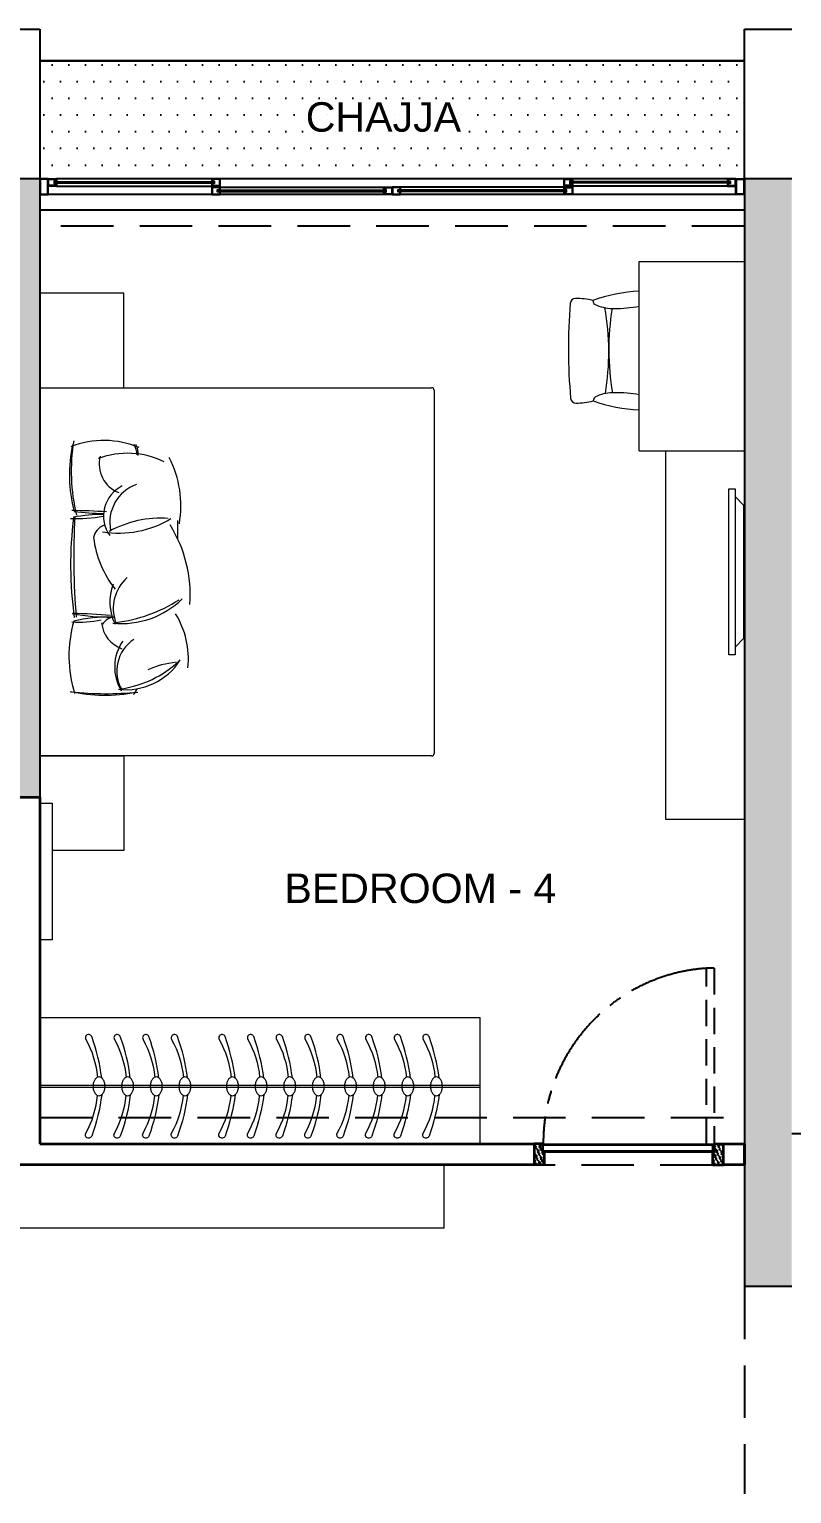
# Model space of a CAD drawing. Header units: millimetres. Extents: x -23425674 to -23407184, y -1327092 to -1312459.
# Drawn here: x -23420749 to -23417124, y -1319419 to -1312459 of the extents above; entities that cross this region are included whole.
import ezdxf
from ezdxf.enums import TextEntityAlignment as Align

# ---------------------------------------------------------------- set-up
doc = ezdxf.new("R2010")
doc.units = ezdxf.units.MM
doc.header["$LTSCALE"] = 1000
doc.header["$MEASUREMENT"] = 0
for name, pattern in [('CENTER2', [1.125, 0.75, -0.125, 0.125, -0.125]), ('DASHED', [0.75, 0.5, -0.25]), ('DASHED2', [0.375, 0.25, -0.125]), ('HIDDEN', [0.375, 0.25, -0.125])]:
    doc.linetypes.add(name, pattern=pattern)
for name, color, linetype, lineweight in [('A-_WALL----_E-_', 7, 'Continuous', 35), ('FURN', 53, 'Continuous', 9), ('Furniture', 8, 'Continuous', 9), ('wall', 7, 'Continuous', 35)]:
    doc.layers.add(name, color=color, linetype=linetype, lineweight=lineweight)
for name, color, linetype in [('BEAM1', 253, 'DASHED'), ('CHAJJA', 252, 'Continuous'), ('door', 8, 'Continuous'), ('FINS', 7, 'Continuous'), ('SPA- CHAJA', 252, 'HIDDEN'), ('TEXT_ROOM_NAME', 7, 'Continuous'), ('typical - Column', 7, 'Continuous'), ('typical - Column_hatch', 8, 'Continuous'), ('WINDOW', 8, 'Continuous')]:
    doc.layers.add(name, color=color, linetype=linetype)
doc.styles.add('ARIAL', font='arial.ttf')

# ---------------------------------------------------------------- blocks, each defined once
blk = doc.blocks.new('HBA-HANGER')
at = {"layer": 'Furniture', "linetype": 'ByBlock', "lineweight": 0, "ltscale": 3}
for points in [[(-41.9496, 43.4272, 0.0579524), (-248.539, -6.68425, 1.08017), (-234.963, -36.2244, -0.102886), (-45.5965, 22.9304, -0.821198)], [(41.9496, 43.4272, -0.0579524), (248.539, -6.68425, -1.08017), (234.963, -36.2244, 0.102886), (45.5965, 22.9304, 0.821198)]]:
    blk.add_lwpolyline(points, format="xyb", dxfattribs=at)
blk.add_lwpolyline([(-46.9451, 30.1133, 0.144333), (-43.7782, 19.371, 0.107177), (-33.1952, 8.81999, 0.0778182), (-18.7283, 2.44564, 0.0650165), (0, 0, 0.0650165), (18.7283, 2.44564, 0.0778182), (33.1952, 8.81999, 0.107177), (43.7782, 19.371, 0.144333), (46.9451, 30.1133, 0.144333), (43.7782, 40.8557, 0.107177), (33.1952, 51.4067, 0.0778182), (18.7283, 57.781, 0.0650165), (0, 60.2267, 0.0650165), (-18.7283, 57.781, 0.0778182), (-33.1952, 51.4067, 0.107177), (-43.7782, 40.8557, 0.144333)], format="xyb", close=True, dxfattribs=at)

msp = doc.modelspace()

# ---------------------------------------------------------------- hatches: boundary and pattern name
h = msp.add_hatch()
h.set_pattern_fill('WOOD1', color=252, scale=25, angle=-70, style=0, pattern_type=2)
h.set_pattern_definition([(123.1301, (-1416791.202, -24427822.683), (53.3759364082, -72.6361439818), [12.5, -112.5]), (133.4349, (-1416774.542, -24427820.766), (-14.9417809586, 32.0428426635), [27.95085, -27.95085]), (141.5651, (-1416770.266, -24427809.0196), (-38.434151319, 40.59328889), [15.8114, -63.24555])])
h.paths.add_polyline_path([(-23418298.9, -1317856.6), (-23418348.9, -1317856.6), (-23418348.9, -1317756.6), (-23418336.9, -1317756.6), (-23418336.9, -1317756.6), (-23418306.9, -1317756.6), (-23418306.9, -1317796.9), (-23418304.9, -1317796.9), (-23418304.9, -1317797.4), (-23418298.9, -1317797.4)])
h = msp.add_hatch()
h.set_pattern_fill('WOOD1', color=252, scale=25, angle=-70, style=0, pattern_type=2)
h.set_pattern_definition([(123.1301, (-1415941.202, -24427822.3663), (53.3759364082, -72.6361439818), [12.5, -112.5]), (133.4349, (-1415924.542, -24427820.449), (-14.9417809586, 32.0428426635), [27.95085, -27.95085]), (141.5651, (-1415920.2664, -24427808.703), (-38.434151319, 40.59328889), [15.8114, -63.24555])])
h.paths.add_polyline_path([(-23417497.8, -1317799.9), (-23417497.8, -1317798.9), (-23417490.5, -1317798.9), (-23417490.5, -1317756.6), (-23417460.5, -1317756.6), (-23417460.5, -1317756.6), (-23417448.9, -1317756.6), (-23417448.9, -1317856.6), (-23417498.5, -1317856.6), (-23417498.5, -1317802.9), (-23417490.5, -1317802.9), (-23417490.5, -1317799.9)])
at = {"layer": 'SPA- CHAJA'}
h = msp.add_hatch(dxfattribs=at)
h.set_pattern_fill('DOTS', color=256, scale=50)
h.set_pattern_definition([(0, (-26809476.09, -1013225.56), (39.6875, 79.375), [0, -79.375])])
h.paths.add_polyline_path([(-23420698.8, -1313169.1), (-23417348.8, -1313169.1), (-23417348.8, -1312609.1), (-23420698.8, -1312609.1)])
h.paths.add_polyline_path([(-23422773.9, -1312609.1), (-23420923.8, -1312609.1), (-23420923.8, -1313169.1), (-23422773.9, -1313169.1)])
at = {"layer": 'typical - Column_hatch', "extrusion": (4.99673e-08, -3.10469e-07, 1)}
h = msp.add_hatch(color=256, dxfattribs=at)
h.dxf.hatch_style = 1
h.paths.add_polyline_path([(-23420923.8, -1313166.6), (-23420923.8, -1316106.6), (-23420698.8, -1316106.6), (-23420698.8, -1313166.6)])
h = msp.add_hatch(color=256, dxfattribs=at)
h.dxf.hatch_style = 1
h.paths.add_polyline_path([(-23417123.8, -1313166.6), (-23417348.8, -1313166.6), (-23417348.8, -1318434.1), (-23417123.8, -1318434.1)])

# ---------------------------------------------------------------- linework, layer by layer
at = {"extrusion": (5.33688e-08, -4.74017e-09, 1)}
for points, elevation in [([(-23420698.8, -1313244.1), (-23420658.8, -1313244.1), (-23420658.8, -1313169.1), (-23420698.8, -1313169.1)], -1.3), ([(-23420696.8, -1313242.1), (-23420660.8, -1313242.1), (-23420660.8, -1313171.1), (-23420696.8, -1313171.1)], -1.3), ([(-23417348.8, -1313244.1), (-23417388.8, -1313244.1), (-23417388.8, -1313169.1), (-23417348.8, -1313169.1)], -1.2), ([(-23417350.8, -1313242.1), (-23417386.8, -1313242.1), (-23417386.8, -1313171.1), (-23417350.8, -1313171.1)], -1.2)]:
    msp.add_lwpolyline(points, close=True, dxfattribs=dict(at, elevation=elevation))
at = {"extrusion": (5.33688e-08, -4.74017e-09, 1), "elevation": -1.3}
for points in [[(-23420618.8, -1313204.1), (-23420658.8, -1313204.1), (-23420658.8, -1313169.1), (-23420618.8, -1313169.1), (-23420618.8, -1313183.6), (-23420628.8, -1313183.6), (-23420628.8, -1313189.6), (-23420618.8, -1313189.6), (-23420618.8, -1313204.1), (-23420658.8, -1313204.1)], [(-23419881, -1313204.1), (-23419841, -1313204.1), (-23419841, -1313169.1), (-23419881, -1313169.1), (-23419881, -1313183.6), (-23419871, -1313183.6), (-23419871, -1313189.6), (-23419881, -1313189.6), (-23419881, -1313204.1), (-23419841, -1313204.1)], [(-23419841, -1313209.1), (-23419881, -1313209.1), (-23419881, -1313244.1), (-23419841, -1313244.1), (-23419841, -1313229.7), (-23419851, -1313229.7), (-23419851, -1313223.6), (-23419841, -1313223.6), (-23419841, -1313209.1), (-23419881, -1313209.1)], [(-23419063.5, -1313209.1), (-23419023.5, -1313209.1), (-23419023.5, -1313244.1), (-23419063.5, -1313244.1), (-23419063.5, -1313229.7), (-23419053.5, -1313229.7), (-23419053.5, -1313223.6), (-23419063.5, -1313223.6), (-23419063.5, -1313209.1), (-23419023.5, -1313209.1)], [(-23418983.5, -1313209.1), (-23419023.5, -1313209.1), (-23419023.5, -1313244.1), (-23418983.5, -1313244.1), (-23418983.5, -1313229.7), (-23418993.5, -1313229.7), (-23418993.5, -1313223.6), (-23418983.5, -1313223.6), (-23418983.5, -1313209.1), (-23419023.5, -1313209.1)], [(-23418166, -1313204.1), (-23418206, -1313204.1), (-23418206, -1313169.1), (-23418166, -1313169.1), (-23418166, -1313183.6), (-23418176, -1313183.6), (-23418176, -1313189.6), (-23418166, -1313189.6), (-23418166, -1313204.1), (-23418206, -1313204.1)], [(-23418206, -1313209.1), (-23418166, -1313209.1), (-23418166, -1313244.1), (-23418206, -1313244.1), (-23418206, -1313229.7), (-23418196, -1313229.7), (-23418196, -1313223.6), (-23418206, -1313223.6), (-23418206, -1313209.1), (-23418166, -1313209.1)], [(-23417428.8, -1313204.1), (-23417388.8, -1313204.1), (-23417388.8, -1313169.1), (-23417428.8, -1313169.1), (-23417428.8, -1313183.6), (-23417418.8, -1313183.6), (-23417418.8, -1313189.6), (-23417428.8, -1313189.6), (-23417428.8, -1313204.1), (-23417388.8, -1313204.1)]]:
    msp.add_lwpolyline(points, dxfattribs=at)
for points in [[(-23420656.8, -1313200.1), (-23420656.8, -1313173.1, -0.414214), (-23420654.8, -1313171.1), (-23420622.8, -1313171.1, -0.414214), (-23420620.8, -1313173.1), (-23420620.8, -1313181.6), (-23420630.8, -1313181.6), (-23420630.8, -1313191.6), (-23420622.8, -1313191.6, -0.414214), (-23420620.8, -1313193.6), (-23420620.8, -1313200.1, -0.414214), (-23420622.8, -1313202.1), (-23420654.8, -1313202.1, -0.414214)], [(-23419843, -1313200.1), (-23419843, -1313173.1, 0.414214), (-23419845, -1313171.1), (-23419877, -1313171.1, 0.414214), (-23419879, -1313173.1), (-23419879, -1313181.6), (-23419869, -1313181.6), (-23419869, -1313191.6), (-23419877, -1313191.6, 0.414214), (-23419879, -1313193.6), (-23419879, -1313200.1, 0.414214), (-23419877, -1313202.1), (-23419845, -1313202.1, 0.414214)], [(-23419879, -1313213.1), (-23419879, -1313240.1, 0.414214), (-23419877, -1313242.1), (-23419845, -1313242.1, 0.414214), (-23419843, -1313240.1), (-23419843, -1313231.7), (-23419853, -1313231.7), (-23419853, -1313221.6), (-23419845, -1313221.6, 0.414214), (-23419843, -1313219.6), (-23419843, -1313213.1, 0.414214), (-23419845, -1313211.1), (-23419877, -1313211.1, 0.414214)], [(-23419025.5, -1313213.1), (-23419025.5, -1313240.1, -0.414214), (-23419027.5, -1313242.1), (-23419059.5, -1313242.1, -0.414214), (-23419061.5, -1313240.1), (-23419061.5, -1313231.7), (-23419051.5, -1313231.7), (-23419051.5, -1313221.6), (-23419059.5, -1313221.6, -0.414214), (-23419061.5, -1313219.6), (-23419061.5, -1313213.1, -0.414214), (-23419059.5, -1313211.1), (-23419027.5, -1313211.1, -0.414214)], [(-23419021.5, -1313213.1), (-23419021.5, -1313240.1, 0.414214), (-23419019.5, -1313242.1), (-23418987.5, -1313242.1, 0.414214), (-23418985.5, -1313240.1), (-23418985.5, -1313231.7), (-23418995.5, -1313231.7), (-23418995.5, -1313221.6), (-23418987.5, -1313221.6, 0.414214), (-23418985.5, -1313219.6), (-23418985.5, -1313213.1, 0.414214), (-23418987.5, -1313211.1), (-23419019.5, -1313211.1, 0.414214)], [(-23418204, -1313200.1), (-23418204, -1313173.1, -0.414214), (-23418202, -1313171.1), (-23418170, -1313171.1, -0.414214), (-23418168, -1313173.1), (-23418168, -1313181.6), (-23418178, -1313181.6), (-23418178, -1313191.6), (-23418170, -1313191.6, -0.414214), (-23418168, -1313193.6), (-23418168, -1313200.1, -0.414214), (-23418170, -1313202.1), (-23418202, -1313202.1, -0.414214)], [(-23418168, -1313213.1), (-23418168, -1313240.1, -0.414214), (-23418170, -1313242.1), (-23418202, -1313242.1, -0.414214), (-23418204, -1313240.1), (-23418204, -1313231.7), (-23418194, -1313231.7), (-23418194, -1313221.6), (-23418202, -1313221.6, -0.414214), (-23418204, -1313219.6), (-23418204, -1313213.1, -0.414214), (-23418202, -1313211.1), (-23418170, -1313211.1, -0.414214)], [(-23417390.8, -1313200.1), (-23417390.8, -1313173.1, 0.414214), (-23417392.8, -1313171.1), (-23417424.8, -1313171.1, 0.414214), (-23417426.8, -1313173.1), (-23417426.8, -1313181.6), (-23417416.8, -1313181.6), (-23417416.8, -1313191.6), (-23417424.8, -1313191.6, 0.414214), (-23417426.8, -1313193.6), (-23417426.8, -1313200.1, 0.414214), (-23417424.8, -1313202.1), (-23417392.8, -1313202.1, 0.414214)]]:
    msp.add_lwpolyline(points, format="xyb", close=True, dxfattribs=at)
at = {"layer": 'A-_WALL----_E-_', "extrusion": (5.33688e-08, -4.74017e-09, 1)}
for p, q in [((-23420798.8, -1316109.1, 0), (-23420698.8, -1316109.1, 0)), ((-23420698.8, -1316109.1, 0), (-23420698.8, -1317756.6, 0)), ((-23420698.8, -1317756.6, 0), (-23418348.6, -1317756.6, 0)), ((-23418348.6, -1317756.6, 0), (-23418348.6, -1317856.6, 0)), ((-23417348.8, -1317856.6, 0), (-23417348.8, -1317756.6, 0)), ((-23417348.8, -1317756.6, 0), (-23417348.8, -1317756.6, 0)), ((-23417348.8, -1317756.6, 0), (-23417348.8, -1317856.6, 0)), ((-23418348.6, -1317856.6, 0), (-23421428.7, -1317856.6, 0)), ((-23417348.8, -1317856.6, 0), (-23417348.8, -1317856.6, 0))]:
    msp.add_line(p, q, dxfattribs=at)
at = {"layer": 'A-_WALL----_E-_'}
for p, q in [((-23417448.6, -1317756.6, 0), (-23417348.8, -1317756.6, 0)), ((-23417448.6, -1317856.6, 0), (-23417448.6, -1317756.6, 0)), ((-23417348.8, -1317756.6, 0), (-23417348.8, -1317856.6, 0)), ((-23417348.8, -1317856.6, 0), (-23417448.6, -1317856.6, 0))]:
    msp.add_line(p, q, dxfattribs=at)
at = {"layer": 'BEAM1', "linetype": 'DASHED2', "lineweight": -3}
for p, q in [((-23417348.7, -1313394.1, 0), (-23420698.7, -1313394.1, 0)), ((-23420698.7, -1316106.6, 0), (-23420698.7, -1317631.6, 0)), ((-23420698.7, -1317631.6, 0), (-23417348.7, -1317631.6, 0)), ((-23423373.7, -1317856.6, 0), (-23417348.7, -1317856.6, 0)), ((-23417348.7, -1318434.1, 0), (-23417348.7, -1319419.1, 0))]:
    msp.add_line(p, q, dxfattribs=at)
at = {"layer": 'CHAJJA', "extrusion": (1.06738e-07, 0, 1)}
msp.add_line((-23417348.8, -1312609.1, 0), (-23420698.8, -1312609.1, 0), dxfattribs=at)
at = {"layer": 'CHAJJA'}
msp.add_line((-23417348.8, -1312609.1, 0), (-23420698.8, -1312609.1, 0), dxfattribs=at)
at = {"layer": 'door', "linetype": 'HIDDEN', "ltscale": 0.5}
for p, q in [((-23417528.9, -1317759.1, 0), (-23417528.9, -1316921.9, 0)), ((-23417492.5, -1316921.9, 0), (-23417492.5, -1317759.1, 0))]:
    msp.add_line(p, q, dxfattribs=at)
at = {"layer": 'door', "ltscale": 0.5}
for p, q in [((-23417492.5, -1316921.9, 0), (-23417528.9, -1316921.9, 0)), ((-23417492.5, -1317759.1, 0), (-23417528.9, -1317759.1, 0))]:
    msp.add_line(p, q, dxfattribs=at)
at = {"layer": 'door', "color": 8, "ltscale": 0.5}
for p, q in [((-23417492.9, -1317759.1, 0), (-23418304.9, -1317759.1, 0)), ((-23418304.9, -1317794.4, 0), (-23418304.9, -1317759.1, 0)), ((-23417492.5, -1317762.5, 0), (-23418304.9, -1317762.5, 0)), ((-23417499.8, -1317791.1, 0), (-23418304.9, -1317791.1, 0)), ((-23418304.9, -1317794.4, 0), (-23417492.5, -1317794.4, 0)), ((-23417499.8, -1317762.5, 0), (-23417499.8, -1317794.4, 0)), ((-23417496.2, -1317769.7, 0), (-23417496.2, -1317794.4, 0)), ((-23417492.5, -1317762.5, 0), (-23417492.5, -1317759.1, 0)), ((-23417492.5, -1317794.4, 0), (-23417492.5, -1317766.1, 0))]:
    msp.add_line(p, q, dxfattribs=at)
for radius in [3.64, 1.59]:
    msp.add_circle((-23417496.2, -1317766.1, 0), radius, dxfattribs=at)
at = {"layer": 'door', "linetype": 'CENTER2', "ltscale": 0.5}
msp.add_arc((-23417473.6, -1317751.4, 0), 831.3, 93.83968, 180.53496, dxfattribs=at)
at = {"layer": 'FINS', "extrusion": (-5.33688e-08, -3.10469e-07, 1)}
for p, q in [((-23420923.8, -1312459.1, 0), (-23420698.8, -1312459.1, 0)), ((-23420698.8, -1312459.1, 0), (-23420698.8, -1313169.1, 0)), ((-23417348.8, -1313169.1, 0), (-23417348.8, -1312459.1, 0)), ((-23417348.8, -1312459.1, 0), (-23417123.8, -1312459.1, 0)), ((-23420698.8, -1313169.1, 0), (-23420923.8, -1313169.1, 0)), ((-23417123.8, -1313169.1, 0), (-23417348.8, -1313169.1, 0))]:
    msp.add_line(p, q, dxfattribs=at)
at = {"layer": 'FURN'}
for p, q in [((-23417848.8, -1314462.9, 0), (-23417848.8, -1313562.9, 0)), ((-23417848.8, -1313562.9, 0), (-23417348.8, -1313562.9, 0)), ((-23420298.8, -1313712.9, 0), (-23420698.8, -1313712.9, 0)), ((-23420698.8, -1313712.9, 0), (-23420698.8, -1314162.9, 0)), ((-23420298.8, -1314162.9, 0), (-23420298.8, -1313712.9, 0)), ((-23420698.8, -1315912.9, 0), (-23420698.8, -1314162.9, 0)), ((-23420698.8, -1314162.9, 0), (-23418835.8, -1314162.9, 0)), ((-23420698.8, -1314162.9, 0), (-23420298.8, -1314162.9, 0)), ((-23418823.8, -1314174.9, 0), (-23418823.8, -1315900.9, 0)), ((-23417848.8, -1314462.9, 0), (-23417348.8, -1314462.9, 0)), ((-23417723.8, -1314462.9, 0), (-23417723.8, -1316212.9, 0)), ((-23417423.2, -1315432.8, 0), (-23417423.2, -1314642.9, 0)), ((-23417423.2, -1314642.9, 0), (-23417393.2, -1314642.9, 0)), ((-23417393.2, -1314642.9, 0), (-23417393.2, -1315432.8, 0)), ((-23417351.2, -1314722.4, 0), (-23417393.2, -1314680.4, 0)), ((-23417351.2, -1315353.3, 0), (-23417351.2, -1314722.4, 0)), ((-23420043.7, -1314793.1, 0), (-23420043.7, -1314879.4, 0)), ((-23420043.7, -1314793.1, 0), (-23420043.7, -1314879.4, 0)), ((-23417393.2, -1315395.3, 0), (-23417351.2, -1315353.3, 0)), ((-23417393.2, -1315432.8, 0), (-23417423.2, -1315432.8, 0)), ((-23417393.2, -1315432.8, 0), (-23417393.2, -1315432.8, 0)), ((-23420698.8, -1316362.9, 0), (-23420698.8, -1315912.9, 0)), ((-23420698.8, -1315912.9, 0), (-23420298.8, -1315912.9, 0)), ((-23418835.8, -1315912.9, 0), (-23420698.8, -1315912.9, 0)), ((-23420298.8, -1315912.9, 0), (-23420298.8, -1316362.9, 0)), ((-23420698.8, -1316786.5, 0), (-23420698.8, -1316137.9, 0)), ((-23420698.8, -1316137.9, 0), (-23420640.5, -1316137.9, 0)), ((-23420640.5, -1316137.9, 0), (-23420640.5, -1316786.5, 0)), ((-23417723.8, -1316212.9, 0), (-23417348.8, -1316212.9, 0)), ((-23420698.8, -1316362.9, 0), (-23420698.8, -1316362.9, 0)), ((-23420298.8, -1316362.9, 0), (-23420640.5, -1316362.9, 0)), ((-23420640.5, -1316786.5, 0), (-23420698.8, -1316786.5, 0)), ((-23420698.7, -1317156.6, 0), (-23418607.3, -1317156.6, 0)), ((-23420698.7, -1317756.6, 0), (-23420698.7, -1317156.6, 0)), ((-23418607.3, -1317156.6, 0), (-23418607.3, -1317756.6, 0)), ((-23418607.3, -1317756.6, 0), (-23420698.7, -1317756.6, 0)), ((-23420910.2, -1317856.6, 0), (-23418777.3, -1317856.6, 0)), ((-23418777.3, -1317856.6, 0), (-23418777.3, -1318156.6, 0)), ((-23418777.3, -1318156.6, 0), (-23420910.2, -1318156.6, 0))]:
    msp.add_line(p, q, dxfattribs=at)
at = {"layer": 'FURN', "color": 252, "lineweight": 5, "ltscale": 0.5}
for p, q in [((-23418607.9, -1317478.6, 0), (-23420698.7, -1317478.6, 0)), ((-23420698.7, -1317478.6, 0), (-23420698.7, -1317487.6, 0)), ((-23420698.7, -1317487.6, 0), (-23418607.9, -1317487.6, 0))]:
    msp.add_line(p, q, dxfattribs=at)
at = {"layer": 'FURN', "linetype": 'ByBlock', "lineweight": -3}
msp.add_line((-23415603.8, -1317709.1, 0), (-23417123.8, -1317709.1, 0), dxfattribs=at)
at = {"layer": 'FURN'}
for centre, radius, start, end in [((-23415531.5, -1313976.3, 0), 2654.1, 175.36327, 185.10705), ((-23418151.6, -1313763.8, 0), 25.4, 89.65057, 175.36327), ((-23418153.9, -1314120.1, 0), 381.7, 77.25934, 89.6293), ((-23417809.4, -1314475.8, 0), 773.1, 92.9172, 109.67689), ((-23418044.4, -1313746.2, 0), 25.4, 183.47846, 256.8171), ((-23417971, -1313574.6, 0), 211.7, 248.03142, 271.05302), ((-23419201.8, -1313991.3, 0), 1208.4, 350.51258, 9.95774), ((-23416785.1, -1313981.4, 0), 1208.4, 170.70701, 189.76331), ((-23417966.9, -1313160.4, 0), 625.9, 269.9842, 280.87943), ((-23418835.8, -1314174.9, 0), 12, 0, 90), ((-23417967.6, -1314398, 0), 211.7, 89.4173, 112.4389), ((-23417960.1, -1314812.1, 0), 625.9, 79.75186, 90.48612), ((-23418149.8, -1314210.3, 0), 25.4, 185.10705, 270.81975), ((-23418155, -1313854, 0), 381.7, 270.84102, 283.21098), ((-23418042.4, -1314227, 0), 25.4, 103.65322, 176.99186), ((-23417813.4, -1313495.5, 0), 773.1, 250.79343, 267.38131), ((-23419869.4, -1314576.2, 0), 688.3, 167.77749, 194.70581), ((-23419869.4, -1314576.2, 0), 688.3, 167.77749, 194.70581), ((-23420393.2, -1314843.6, 0), 430.1, 67.10749, 111.54895), ((-23420393.2, -1314843.6, 0), 430.1, 67.10749, 111.54895), ((-23419674.1, -1314559.7, 0), 875.2, 170.53936, 193.82744), ((-23419674.1, -1314559.7, 0), 875.2, 170.53936, 193.82744), ((-23420344.8, -1314487.4, 0), 108.7, 3.4011, 29.99058), ((-23420344.8, -1314487.4, 0), 108.7, 3.4011, 29.99058), ((-23420332.3, -1314478.6, 0), 101.6, 356.46383, 26.52199), ((-23420332.3, -1314478.6, 0), 101.6, 356.46383, 26.52199), ((-23420281.8, -1314866.5, 0), 392.3, 63.49737, 110.69743), ((-23420281.8, -1314866.5, 0), 392.3, 63.49737, 110.69743), ((-23420269.1, -1314524.7, 0), 146.9, 165.63481, 248.57053), ((-23420269.1, -1314524.7, 0), 146.9, 165.63481, 248.57053), ((-23420533.7, -1314724.2, 0), 505.8, 350.33697, 26.94617), ((-23420533.7, -1314724.2, 0), 505.8, 350.33697, 26.94617), ((-23420236.6, -1314772.6, 0), 159.2, 116.15787, 215.83294), ((-23420236.6, -1314772.6, 0), 159.2, 116.15787, 215.83294), ((-23420175.9, -1314802.2, 0), 190, 109.16577, 191.95874), ((-23420175.9, -1314802.2, 0), 190, 109.16577, 191.95874), ((-23420549.7, -1316975, 0), 2228.4, 85.66883, 89.89372), ((-23420549.7, -1316975, 0), 2228.4, 85.66883, 89.89372), ((-23420527.4, -1314061.4, 0), 723.3, 267.95533, 280.41101), ((-23420527.4, -1314061.4, 0), 723.3, 267.95533, 280.41101), ((-23418663.7, -1315003.9, 0), 1888.3, 173.15413, 187.62646), ((-23418663.7, -1315003.9, 0), 1888.3, 173.15413, 187.62646), ((-23420394.6, -1315557.1, 0), 792.1, 90.06595, 100.46987), ((-23420394.6, -1315557.1, 0), 792.1, 90.06595, 100.46987), ((-23416986.1, -1314969, 0), 3550.9, 176.86039, 184.59341), ((-23416986.1, -1314969, 0), 3550.9, 176.86039, 184.59341), ((-23420383.9, -1313608.9, 0), 1151.4, 262.44671, 269.42621), ((-23420383.9, -1313608.9, 0), 1151.4, 262.44671, 269.42621), ((-23420362.8, -1314892.4, 0), 82.2, 111.67931, 167.8243), ((-23420362.8, -1314892.4, 0), 82.2, 111.67931, 167.8243), ((-23420323.6, -1314375.9, 0), 478, 260.80231, 301.34581), ((-23420323.6, -1314375.9, 0), 478, 260.80231, 301.34581), ((-23420124.6, -1315287.2, 0), 504.5, 85.85031, 118.95445), ((-23420124.6, -1315287.2, 0), 504.5, 85.85031, 118.95445), ((-23420611.3, -1315148.3, 0), 628, 355.98542, 32.08014), ((-23419955.8, -1314814.6, 0), 491.1, 187.06328, 218.39588), ((-23420151.7, -1315212.2, 0), 197.5, 131.87955, 199.44053), ((-23420151.7, -1315212.2, 0), 197.5, 131.87955, 199.44053), ((-23420126.4, -1315181.7, 0), 239, 159.21697, 206.14133), ((-23420126.4, -1315181.7, 0), 239, 159.21697, 206.14133), ((-23420309.7, -1314871.8, 0), 411.8, 264.18704, 314.47313), ((-23420309.7, -1314871.8, 0), 411.8, 264.18704, 314.47313), ((-23420420.8, -1314568.7, 0), 714.2, 276.69659, 302.61963), ((-23420420.8, -1314568.7, 0), 714.2, 276.69659, 302.61963), ((-23419954.1, -1315436.9, 0), 606, 164.22057, 197.2092), ((-23419954.1, -1315436.9, 0), 606, 164.22057, 197.2092), ((-23420514.6, -1314706.1, 0), 570.6, 266.87703, 280.83334), ((-23420514.6, -1314706.1, 0), 570.6, 266.87703, 280.83334), ((-23420390.3, -1314488.6, 0), 763, 258.36234, 273.31074), ((-23420390.3, -1314488.6, 0), 763, 258.36234, 273.31074), ((-23420546.2, -1317031.8, 0), 1795.9, 84.11411, 89.8328), ((-23420546.2, -1317031.8, 0), 1795.9, 84.11411, 89.8328), ((-23420394.9, -1315816.7, 0), 562.9, 86.24019, 104.6566), ((-23420394.9, -1315816.7, 0), 562.9, 86.24019, 104.6566), ((-23420262.3, -1315268, 0), 142.8, 184.90672, 250.86653), ((-23420340.6, -1315321.5, 0), 68.8, 94.10258, 149.88659), ((-23420340.6, -1315321.5, 0), 68.8, 94.10258, 149.88659), ((-23420398.4, -1315451.7, 0), 406.4, 354.04776, 31.87791), ((-23420398.4, -1315451.7, 0), 406.4, 354.04776, 31.87791), ((-23420125.7, -1315490.2, 0), 217, 145.35088, 211.34312), ((-23420125.7, -1315490.2, 0), 217, 145.35088, 211.34312), ((-23420153.6, -1315509, 0), 179.2, 123.10814, 210.62943), ((-23420153.6, -1315509, 0), 179.2, 123.10814, 210.62943), ((-23420287.7, -1315294.2, 0), 303.7, 262.99999, 327.67377), ((-23420287.7, -1315294.2, 0), 303.7, 262.99999, 327.67377), ((-23420384.8, -1315090.4, 0), 508.7, 278.5376, 312.67987), ((-23420384.8, -1315090.4, 0), 508.7, 278.5376, 312.67987), ((-23420002.3, -1315919.4, 0), 454.3, 96.14614, 113.70182), ((-23420002.3, -1315919.4, 0), 454.3, 96.14614, 113.70182), ((-23420388.1, -1314866.6, 0), 757.7, 257.27536, 281.17599), ((-23420388.1, -1314866.6, 0), 757.7, 257.27536, 281.17599), ((-23420383.8, -1314153.5, 0), 1463.4, 263.52926, 275.90649), ((-23420383.8, -1314153.5, 0), 1463.4, 263.52926, 275.90649), ((-23420312, -1315565.6, 0), 80.9, 317.34596, 339.83769), ((-23420312, -1315565.6, 0), 80.9, 317.34596, 339.83769), ((-23418835.8, -1315900.9, 0), 12, 270, 0)]:
    msp.add_arc(centre, radius, start, end, dxfattribs=at)
at = {"layer": 'SPA- CHAJA', "linetype": 'Continuous'}
msp.add_line((-23420698.8, -1312609.1, 0), (-23417348.8, -1312609.1, 0), dxfattribs=at)
at = {"layer": 'typical - Column', "color": 0}
for p, q in [((-23420698.8, -1313169.1, 0), (-23420923.8, -1313169.1, 0)), ((-23420698.8, -1313169.1, 0), (-23420698.8, -1316109.1, 0)), ((-23417348.8, -1313169.1, 0), (-23417348.8, -1318434.1, 0)), ((-23417123.8, -1313169.1, 0), (-23417348.8, -1313169.1, 0)), ((-23420698.8, -1316109.1, 0), (-23420923.8, -1316109.1, 0)), ((-23417123.8, -1318434.1, 0), (-23417348.8, -1318434.1, 0))]:
    msp.add_line(p, q, dxfattribs=at)
at = {"layer": 'wall', "color": 1}
for p, q in [((-23418306.9, -1317756.6, 0), (-23418348.9, -1317756.6, 0)), ((-23418306.9, -1317796.9, 0), (-23418306.9, -1317756.6, 0)), ((-23418298.9, -1317796.9, 0), (-23418306.9, -1317796.9, 0)), ((-23418298.9, -1317856.6, 0), (-23418298.9, -1317796.9, 0)), ((-23417498.5, -1317796.9, 0), (-23417490.5, -1317796.9, 0)), ((-23417498.5, -1317856.6, 0), (-23417498.5, -1317796.9, 0)), ((-23417490.5, -1317796.9, 0), (-23417490.5, -1317756.6, 0)), ((-23417490.5, -1317756.6, 0), (-23417448.6, -1317756.6, 0)), ((-23418298.9, -1317856.6, 0), (-23418348.6, -1317856.6, 0)), ((-23417498.5, -1317856.6, 0), (-23417448.6, -1317856.6, 0))]:
    msp.add_line(p, q, dxfattribs=at)
at = {"layer": 'WINDOW', "ltscale": 0.5, "extrusion": (5.33688e-08, -4.74017e-09, 1)}
for p, q in [((-23417428.8, -1313169.1, 0), (-23420618.8, -1313169.1, 0)), ((-23417388.8, -1313244.1, 0), (-23420658.8, -1313244.1, 0)), ((-23417348.8, -1313319.1, 0), (-23420698.8, -1313319.1, 0))]:
    msp.add_line(p, q, dxfattribs=at)
at = {"layer": 'WINDOW', "extrusion": (5.33688e-08, -4.74017e-09, 1)}
for p, q in [((-23420618.5, -1313183.6, 0), (-23419881, -1313183.6, 0)), ((-23420618.5, -1313189.6, 0), (-23419881, -1313189.6, 0)), ((-23420618.5, -1313204.1, 0), (-23419881, -1313204.1, 0)), ((-23419841, -1313209.1, 0), (-23419063.5, -1313209.1, 0)), ((-23418206, -1313209.1, 0), (-23418983.5, -1313209.1, 0)), ((-23417428.8, -1313183.6, 0), (-23418166, -1313183.6, 0)), ((-23417428.8, -1313189.6, 0), (-23418166, -1313189.6, 0)), ((-23417428.8, -1313204.1, 0), (-23418166, -1313204.1, 0)), ((-23419841, -1313223.6, 0), (-23419063.5, -1313223.6, 0)), ((-23419841, -1313229.7, 0), (-23419063.5, -1313229.7, 0)), ((-23418206, -1313223.6, 0), (-23418983.5, -1313223.6, 0)), ((-23418206, -1313229.7, 0), (-23418983.5, -1313229.7, 0))]:
    msp.add_line(p, q, dxfattribs=at)

# ---------------------------------------------------------------- block references
at = {"layer": 'Furniture', "linetype": 'Continuous', "lineweight": 0, "xscale": 0.9500000001869184, "yscale": 0.9500000001869184, "zscale": 0.9500000001869184, "rotation": 270.0000672346746}
for p in [(-23420445.6, -1317483, 0), (-23420309.6, -1317483, 0), (-23420173.5, -1317483, 0), (-23420037.4, -1317483, 0), (-23419811.3, -1317483, 0), (-23419675.2, -1317483, 0), (-23419539.1, -1317483, 0), (-23419403, -1317483, 0), (-23419249.9, -1317483, 0), (-23419113.8, -1317483, 0), (-23418977.7, -1317483, 0), (-23418841.6, -1317483, 0)]:
    msp.add_blockref('HBA-HANGER', p, dxfattribs=at)

# ---------------------------------------------------------------- texts
at = {"layer": 'TEXT_ROOM_NAME', "extrusion": (5.33688e-08, -4.74017e-09, 1), "style": 'ARIAL'}
for s, p in [('CHAJJA', (-23419064.8, -1312945.8, -1.2)), ('BEDROOM - 4', (-23418889.4, -1316611.8, -1.2))]:
    msp.add_text(s, height=140, dxfattribs=at).set_placement(p, align=Align.CENTER)

doc.saveas('drawing.dxf')
